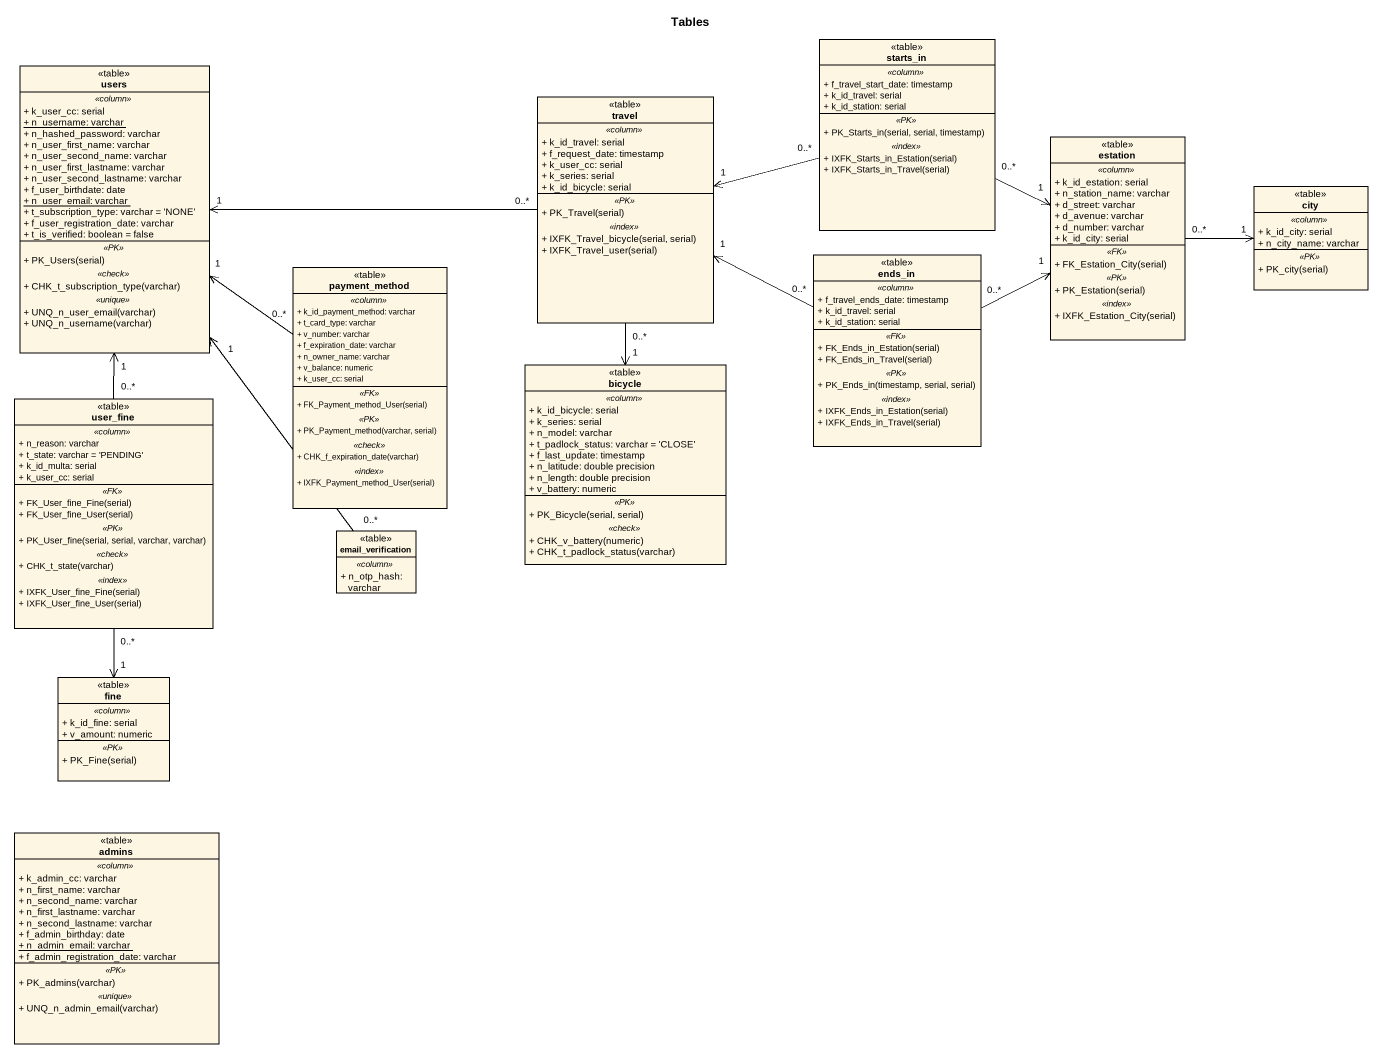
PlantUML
@startuml
title Tables
hide circle
hide empty members
skinparam classAttributeIconSize 0
class starts_in <<table>> {
  .. <<column>> ..
  + f_travel_start_date: timestamp
  + k_id_travel: serial
  + k_id_station: serial
  .. <<PK>> ..
  + PK_Starts_in(serial, serial, timestamp)
  .. <<index>> ..
  + IXFK_Starts_in_Estation(serial)
  + IXFK_Starts_in_Travel(serial)
}
class users <<table>> {
  .. <<column>> ..
  + k_user_cc: serial
  {static} + n_username: varchar
  + n_hashed_password: varchar
  + n_user_first_name: varchar
  + n_user_second_name: varchar
  + n_user_first_lastname: varchar
  + n_user_second_lastname: varchar
  + f_user_birthdate: date
  {static} + n_user_email: varchar
  + t_subscription_type: varchar = 'NONE'
  + f_user_registration_date: varchar
  + t_is_verified: boolean = false
  .. <<PK>> ..
  + PK_Users(serial)
  .. <<check>> ..
  + CHK_t_subscription_type(varchar)
  .. <<unique>> ..
  + UNQ_n_user_email(varchar)
  + UNQ_n_username(varchar)
}
class travel <<table>> {
  .. <<column>> ..
  + k_id_travel: serial
  + f_request_date: timestamp
  + k_user_cc: serial
  + k_series: serial
  + k_id_bicycle: serial
  .. <<PK>> ..
  + PK_Travel(serial)
  .. <<index>> ..
  + IXFK_Travel_bicycle(serial, serial)
  + IXFK_Travel_user(serial)
}
class estation <<table>> {
  .. <<column>> ..
  + k_id_estation: serial
  + n_station_name: varchar
  + d_street: varchar
  + d_avenue: varchar
  + d_number: varchar
  + k_id_city: serial
  .. <<FK>> ..
  + FK_Estation_City(serial)
  .. <<PK>> ..
  + PK_Estation(serial)
  .. <<index>> ..
  + IXFK_Estation_City(serial)
}
class city <<table>> {
  .. <<column>> ..
  + k_id_city: serial
  + n_city_name: varchar
  .. <<PK>> ..
  + PK_city(serial)
}
class payment_method <<table>> {
  .. <<column>> ..
  + k_id_payment_method: varchar
  + t_card_type: varchar
  + v_number: varchar
  + f_expiration_date: varchar
  + n_owner_name: varchar
  + v_balance: numeric
  + k_user_cc: serial
  .. <<FK>> ..
  + FK_Payment_method_User(serial)
  .. <<PK>> ..
  + PK_Payment_method(varchar, serial)
  .. <<check>> ..
  + CHK_f_expiration_date(varchar)
  .. <<index>> ..
  + IXFK_Payment_method_User(serial)
}
class ends_in <<table>> {
  .. <<column>> ..
  + f_travel_ends_date: timestamp
  + k_id_travel: serial
  + k_id_station: serial
  .. <<FK>> ..
  + FK_Ends_in_Estation(serial)
  + FK_Ends_in_Travel(serial)
  .. <<PK>> ..
  + PK_Ends_in(timestamp, serial, serial)
  .. <<index>> ..
  + IXFK_Ends_in_Estation(serial)
  + IXFK_Ends_in_Travel(serial)
}
class bicycle <<table>> {
  .. <<column>> ..
  + k_id_bicycle: serial
  + k_series: serial
  + n_model: varchar
  + t_padlock_status: varchar = 'CLOSE'
  + f_last_update: timestamp
  + n_latitude: double precision
  + n_length: double precision
  + v_battery: numeric
  .. <<PK>> ..
  + PK_Bicycle(serial, serial)
  .. <<check>> ..
  + CHK_v_battery(numeric)
  + CHK_t_padlock_status(varchar)
}
class user_fine <<table>> {
  .. <<column>> ..
  + n_reason: varchar
  + t_state: varchar = 'PENDING'
  + k_id_multa: serial
  + k_user_cc: serial
  .. <<FK>> ..
  + FK_User_fine_Fine(serial)
  + FK_User_fine_User(serial)
  .. <<PK>> ..
  + PK_User_fine(serial, serial, varchar, varchar)
  .. <<check>> ..
  + CHK_t_state(varchar)
  .. <<index>> ..
  + IXFK_User_fine_Fine(serial)
  + IXFK_User_fine_User(serial)
}
class email_verification <<table>> {
  .. <<column>> ..
  + n_otp_hash: varchar
}
class fine <<table>> {
  .. <<column>> ..
  + k_id_fine: serial
  + v_amount: numeric
  .. <<PK>> ..
  + PK_Fine(serial)
}
class admins <<table>> {
  .. <<column>> ..
  + k_admin_cc: varchar
  + n_first_name: varchar
  + n_second_name: varchar
  + n_first_lastname: varchar
  + n_second_lastname: varchar
  + f_admin_birthday: date
  {static} + n_admin_email: varchar
  + f_admin_registration_date: varchar
  .. <<PK>> ..
  + PK_admins(varchar)
  .. <<unique>> ..
  + UNQ_n_admin_email(varchar)
}
starts_in "0..*" -left-> "1" travel
starts_in "0..*" -right-> "1" estation
travel "0..*" -left-> "1" users
travel "0..*" --> "1" bicycle
estation "0..*" -right-> "1" city
payment_method "0..*" -up-> "1" users
ends_in "0..*" -left-> "1" travel
ends_in "0..*" -right-> "1" estation
user_fine "0..*" -up-> "1" users
user_fine "0..*" --> "1" fine
email_verification "0..*" -up-> "1" users
email_verification -up-> users
@enduml
